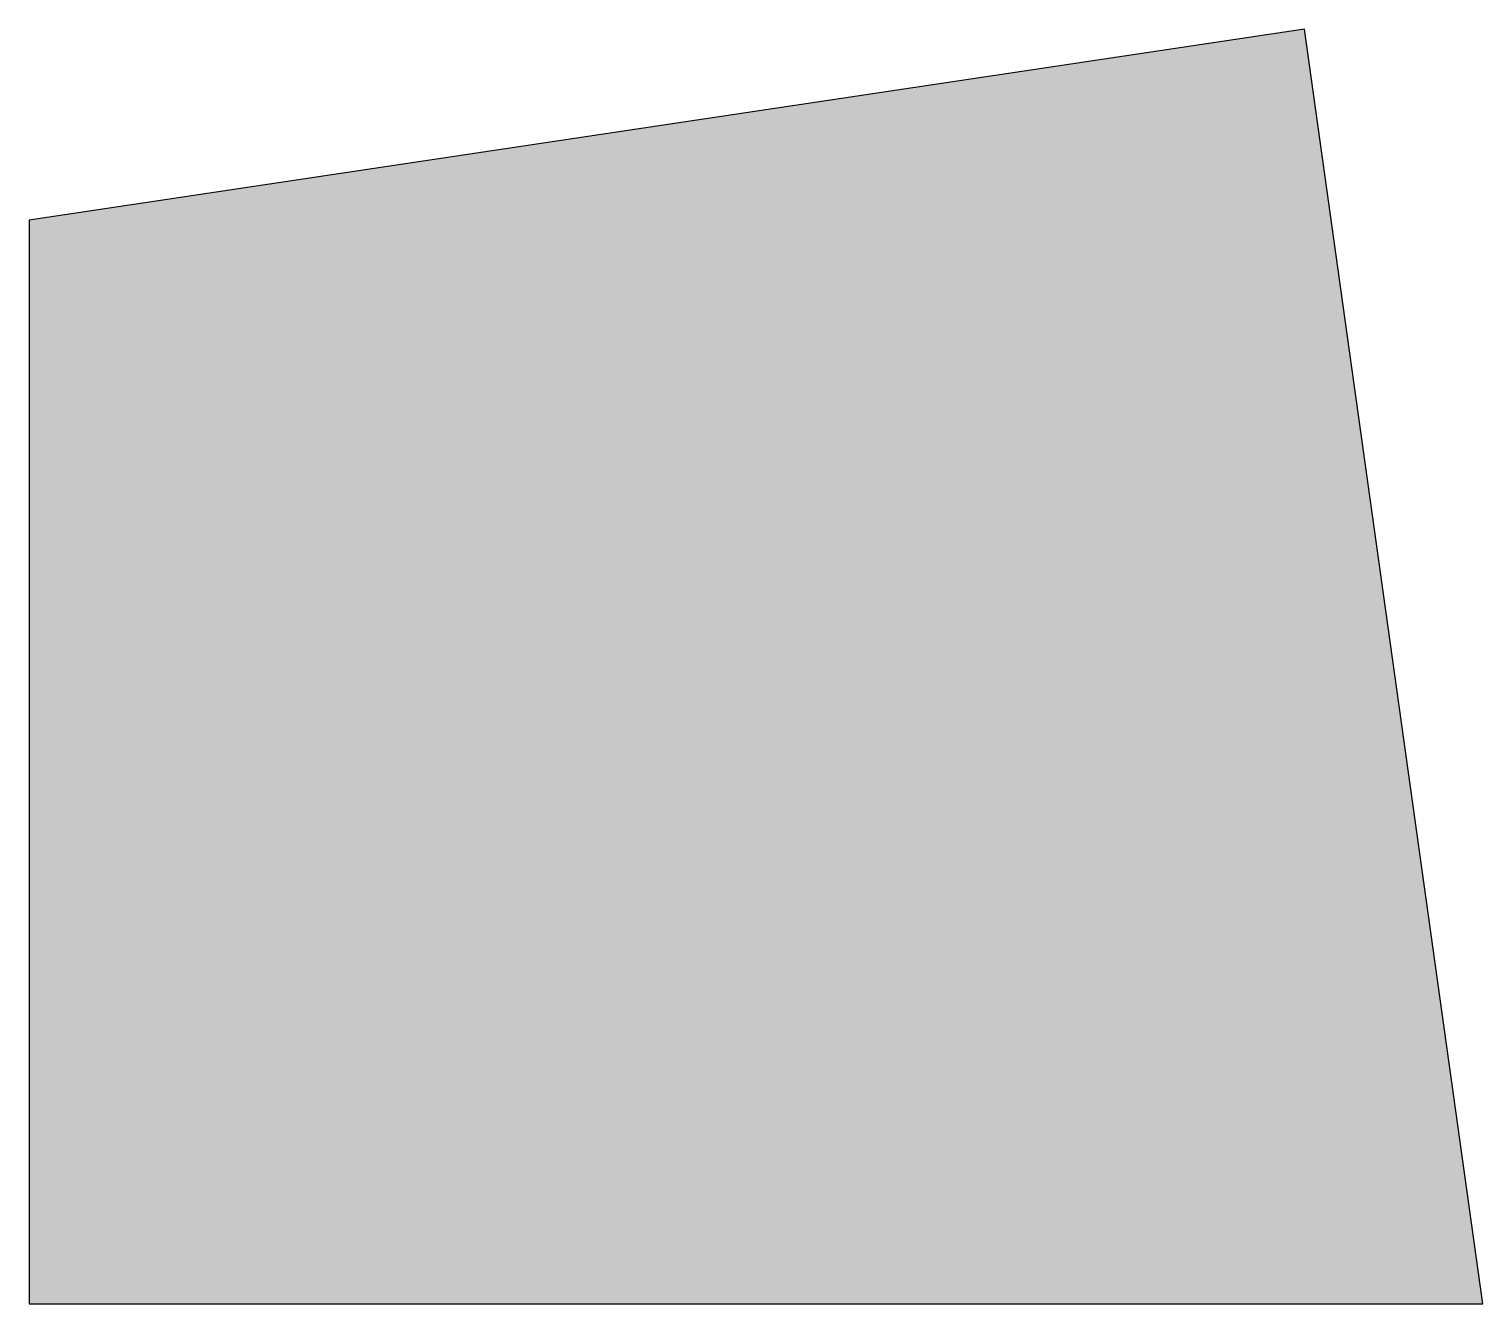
# Model space of a CAD drawing. Header units: metres. Extents: x 0 to 0.57, y -0.425 to 0.075.
import ezdxf

# ---------------------------------------------------------------- set-up
doc = ezdxf.new("R2010")
doc.units = ezdxf.units.M

msp = doc.modelspace()

# ---------------------------------------------------------------- hatches: boundary and pattern name
msp.add_hatch(color=254).paths.add_polyline_path([(0, 0), (0, -0.425), (0.57, -0.425), (0.5, 0.075)])

# ---------------------------------------------------------------- linework, layer by layer
at = {"flags": 128}
msp.add_lwpolyline([(0, 0), (0, -0.425), (0.57, -0.425), (0.5, 0.075), (0, 0)], dxfattribs=at)

doc.saveas('drawing.dxf')
